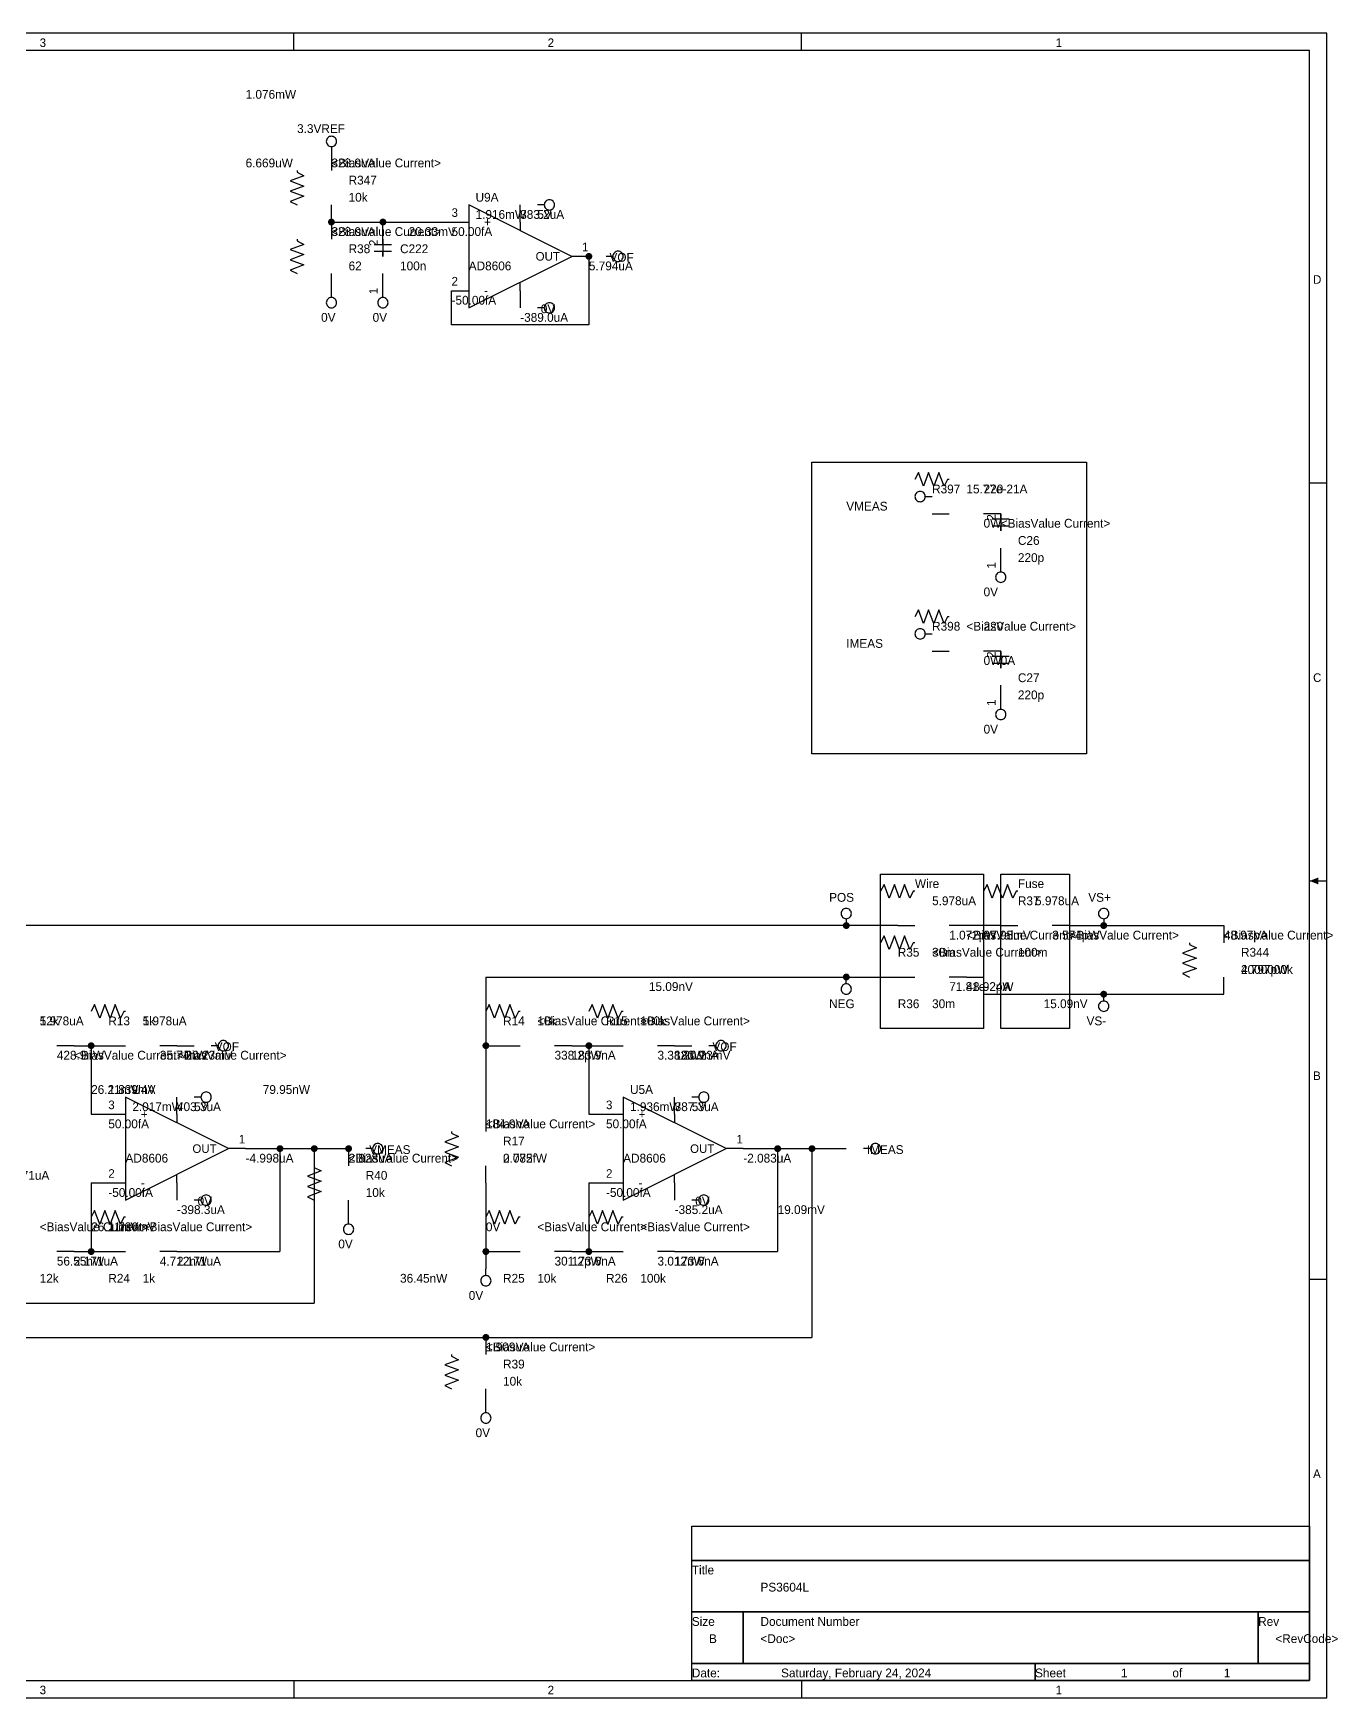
# Model space of a CAD drawing. Extents: x -0.1 to 15.2, y 0.1 to 9.8.
# Drawn here: x 7.56 to 15.16, y 0.1 to 9.8 of the extents above; entities that cross this region are included whole.
import ezdxf

# ---------------------------------------------------------------- set-up
doc = ezdxf.new("R2010")
doc.units = 0

msp = doc.modelspace()

# ---------------------------------------------------------------- linework, layer by layer
at = {"layer": 'COMMENTS'}
for points in [[(12.1, 7.3), (13.7, 7.3), (13.7, 5.6), (12.1, 5.6)], [(12.5, 4.9), (13.1, 4.9), (13.1, 4), (12.5, 4)], [(13.2, 4.9), (13.6, 4.9), (13.6, 4), (13.2, 4)]]:
    msp.add_lwpolyline(points, close=True, dxfattribs=at)
at = {"layer": 'PARTS'}
for p, q in [((9.3, 9.1), (9.3, 9)), ((9.3, 8.7), (9.3, 8.8)), ((9.3, 8.7), (9.3, 8.6)), ((10, 8.7), (10.1, 8.7)), ((9.6, 8.6), (9.6, 8.5)), ((10.8, 8.5), (10.7, 8.5)), ((9.3, 8.3), (9.3, 8.4)), ((9.6, 8.3), (9.6, 8.4)), ((10, 8.3), (10.1, 8.3)), ((12.8, 7), (12.9, 7)), ((13.2, 7), (13.1, 7)), ((13.2, 7), (13.2, 6.9)), ((13.2, 6.7), (13.2, 6.8)), ((12.8, 6.2), (12.9, 6.2)), ((13.2, 6.2), (13.1, 6.2)), ((13.2, 6.2), (13.2, 6.1)), ((13.2, 5.9), (13.2, 6)), ((12.6, 4.6), (12.7, 4.6)), ((13, 4.6), (12.9, 4.6)), ((13.2, 4.6), (13.3, 4.6)), ((13.6, 4.6), (13.5, 4.6)), ((14.5, 4.6), (14.5, 4.5)), ((12.6, 4.3), (12.7, 4.3)), ((13, 4.3), (12.9, 4.3)), ((14.5, 4.2), (14.5, 4.3)), ((7.8, 3.9), (7.7, 3.9)), ((8, 3.9), (8.1, 3.9)), ((8.4, 3.9), (8.3, 3.9)), ((10.3, 3.9), (10.4, 3.9)), ((10.7, 3.9), (10.6, 3.9)), ((10.9, 3.9), (11, 3.9)), ((11.3, 3.9), (11.2, 3.9)), ((8, 3.5), (8.1, 3.5)), ((10.2, 3.5), (10.2, 3.4)), ((10.9, 3.5), (11, 3.5)), ((8.8, 3.3), (8.7, 3.3)), ((9.4, 3.3), (9.4, 3.2)), ((11.7, 3.3), (11.6, 3.3)), ((10.2, 3.1), (10.2, 3.2)), ((8, 3.1), (8.1, 3.1)), ((10.9, 3.1), (11, 3.1)), ((9.4, 2.9), (9.4, 3)), ((7.8, 2.7), (7.7, 2.7)), ((8, 2.7), (8.1, 2.7)), ((8.4, 2.7), (8.3, 2.7)), ((10.3, 2.7), (10.4, 2.7)), ((10.7, 2.7), (10.6, 2.7)), ((10.9, 2.7), (11, 2.7)), ((11.3, 2.7), (11.2, 2.7)), ((10.2, 2.2), (10.2, 2.1)), ((10.2, 1.8), (10.2, 1.9))]:
    msp.add_line(p, q, dxfattribs=at)
for points in [[(9.33, 9.17, 0.0985), (9.3277, 9.1815, 0.0985), (9.3212, 9.1912, 0.0985), (9.3115, 9.1977, 0.0985), (9.3, 9.2, 0.0985), (9.2885, 9.1977, 0.0985), (9.2788, 9.1912, 0.0985), (9.2723, 9.1815, 0.0985), (9.27, 9.17, 0.0985), (9.2723, 9.1585, 0.0985), (9.2788, 9.1488, 0.0985), (9.2885, 9.1423, 0.0985), (9.3, 9.14, 0.0985), (9.3115, 9.1423, 0.0985), (9.3212, 9.1488, 0.0985), (9.3277, 9.1585, 0.0985)], [(10.6, 8.8, 0.0985), (10.5977, 8.8115, 0.0985), (10.5912, 8.8212, 0.0985), (10.5815, 8.8277, 0.0985), (10.57, 8.83, 0.0985), (10.5585, 8.8277, 0.0985), (10.5488, 8.8212, 0.0985), (10.5423, 8.8115, 0.0985), (10.54, 8.8, 0.0985), (10.5423, 8.7885, 0.0985), (10.5488, 8.7788, 0.0985), (10.5585, 8.7723, 0.0985), (10.57, 8.77, 0.0985), (10.5815, 8.7723, 0.0985), (10.5912, 8.7788, 0.0985), (10.5977, 8.7885, 0.0985)], [(11, 8.5, 0.0985), (10.9977, 8.5115, 0.0985), (10.9912, 8.5212, 0.0985), (10.9815, 8.5277, 0.0985), (10.97, 8.53, 0.0985), (10.9585, 8.5277, 0.0985), (10.9488, 8.5212, 0.0985), (10.9423, 8.5115, 0.0985), (10.94, 8.5, 0.0985), (10.9423, 8.4885, 0.0985), (10.9488, 8.4788, 0.0985), (10.9585, 8.4723, 0.0985), (10.97, 8.47, 0.0985), (10.9815, 8.4723, 0.0985), (10.9912, 8.4788, 0.0985), (10.9977, 8.4885, 0.0985)], [(9.33, 8.23, 0.0985), (9.3277, 8.2415, 0.0985), (9.3212, 8.2512, 0.0985), (9.3115, 8.2577, 0.0985), (9.3, 8.26, 0.0985), (9.2885, 8.2577, 0.0985), (9.2788, 8.2512, 0.0985), (9.2723, 8.2415, 0.0985), (9.27, 8.23, 0.0985), (9.2723, 8.2185, 0.0985), (9.2788, 8.2088, 0.0985), (9.2885, 8.2023, 0.0985), (9.3, 8.2, 0.0985), (9.3115, 8.2023, 0.0985), (9.3212, 8.2088, 0.0985), (9.3277, 8.2185, 0.0985)], [(9.63, 8.23, 0.0985), (9.6277, 8.2415, 0.0985), (9.6212, 8.2512, 0.0985), (9.6115, 8.2577, 0.0985), (9.6, 8.26, 0.0985), (9.5885, 8.2577, 0.0985), (9.5788, 8.2512, 0.0985), (9.5723, 8.2415, 0.0985), (9.57, 8.23, 0.0985), (9.5723, 8.2185, 0.0985), (9.5788, 8.2088, 0.0985), (9.5885, 8.2023, 0.0985), (9.6, 8.2, 0.0985), (9.6115, 8.2023, 0.0985), (9.6212, 8.2088, 0.0985), (9.6277, 8.2185, 0.0985)], [(10.6, 8.2, 0.0985), (10.5977, 8.2115, 0.0985), (10.5912, 8.2212, 0.0985), (10.5815, 8.2277, 0.0985), (10.57, 8.23, 0.0985), (10.5585, 8.2277, 0.0985), (10.5488, 8.2212, 0.0985), (10.5423, 8.2115, 0.0985), (10.54, 8.2, 0.0985), (10.5423, 8.1885, 0.0985), (10.5488, 8.1788, 0.0985), (10.5585, 8.1723, 0.0985), (10.57, 8.17, 0.0985), (10.5815, 8.1723, 0.0985), (10.5912, 8.1788, 0.0985), (10.5977, 8.1885, 0.0985)], [(12.76, 7.1, 0.0985), (12.7577, 7.1115, 0.0985), (12.7512, 7.1212, 0.0985), (12.7415, 7.1277, 0.0985), (12.73, 7.13, 0.0985), (12.7185, 7.1277, 0.0985), (12.7088, 7.1212, 0.0985), (12.7023, 7.1115, 0.0985), (12.7, 7.1, 0.0985), (12.7023, 7.0885, 0.0985), (12.7088, 7.0788, 0.0985), (12.7185, 7.0723, 0.0985), (12.73, 7.07, 0.0985), (12.7415, 7.0723, 0.0985), (12.7512, 7.0788, 0.0985), (12.7577, 7.0885, 0.0985)], [(13.23, 6.63, 0.0985), (13.2277, 6.6415, 0.0985), (13.2212, 6.6512, 0.0985), (13.2115, 6.6577, 0.0985), (13.2, 6.66, 0.0985), (13.1885, 6.6577, 0.0985), (13.1788, 6.6512, 0.0985), (13.1723, 6.6415, 0.0985), (13.17, 6.63, 0.0985), (13.1723, 6.6185, 0.0985), (13.1788, 6.6088, 0.0985), (13.1885, 6.6023, 0.0985), (13.2, 6.6, 0.0985), (13.2115, 6.6023, 0.0985), (13.2212, 6.6088, 0.0985), (13.2277, 6.6185, 0.0985)], [(12.76, 6.3, 0.0985), (12.7577, 6.3115, 0.0985), (12.7512, 6.3212, 0.0985), (12.7415, 6.3277, 0.0985), (12.73, 6.33, 0.0985), (12.7185, 6.3277, 0.0985), (12.7088, 6.3212, 0.0985), (12.7023, 6.3115, 0.0985), (12.7, 6.3, 0.0985), (12.7023, 6.2885, 0.0985), (12.7088, 6.2788, 0.0985), (12.7185, 6.2723, 0.0985), (12.73, 6.27, 0.0985), (12.7415, 6.2723, 0.0985), (12.7512, 6.2788, 0.0985), (12.7577, 6.2885, 0.0985)], [(13.23, 5.83, 0.0985), (13.2277, 5.8415, 0.0985), (13.2212, 5.8512, 0.0985), (13.2115, 5.8577, 0.0985), (13.2, 5.86, 0.0985), (13.1885, 5.8577, 0.0985), (13.1788, 5.8512, 0.0985), (13.1723, 5.8415, 0.0985), (13.17, 5.83, 0.0985), (13.1723, 5.8185, 0.0985), (13.1788, 5.8088, 0.0985), (13.1885, 5.8023, 0.0985), (13.2, 5.8, 0.0985), (13.2115, 5.8023, 0.0985), (13.2212, 5.8088, 0.0985), (13.2277, 5.8185, 0.0985)], [(12.33, 4.67, 0.0985), (12.3277, 4.6815, 0.0985), (12.3212, 4.6912, 0.0985), (12.3115, 4.6977, 0.0985), (12.3, 4.7, 0.0985), (12.2885, 4.6977, 0.0985), (12.2788, 4.6912, 0.0985), (12.2723, 4.6815, 0.0985), (12.27, 4.67, 0.0985), (12.2723, 4.6585, 0.0985), (12.2788, 4.6488, 0.0985), (12.2885, 4.6423, 0.0985), (12.3, 4.64, 0.0985), (12.3115, 4.6423, 0.0985), (12.3212, 4.6488, 0.0985), (12.3277, 4.6585, 0.0985)], [(13.83, 4.67, 0.0985), (13.8277, 4.6815, 0.0985), (13.8212, 4.6912, 0.0985), (13.8115, 4.6977, 0.0985), (13.8, 4.7, 0.0985), (13.7885, 4.6977, 0.0985), (13.7788, 4.6912, 0.0985), (13.7723, 4.6815, 0.0985), (13.77, 4.67, 0.0985), (13.7723, 4.6585, 0.0985), (13.7788, 4.6488, 0.0985), (13.7885, 4.6423, 0.0985), (13.8, 4.64, 0.0985), (13.8115, 4.6423, 0.0985), (13.8212, 4.6488, 0.0985), (13.8277, 4.6585, 0.0985)], [(12.33, 4.23, 0.0985), (12.3277, 4.2415, 0.0985), (12.3212, 4.2512, 0.0985), (12.3115, 4.2577, 0.0985), (12.3, 4.26, 0.0985), (12.2885, 4.2577, 0.0985), (12.2788, 4.2512, 0.0985), (12.2723, 4.2415, 0.0985), (12.27, 4.23, 0.0985), (12.2723, 4.2185, 0.0985), (12.2788, 4.2088, 0.0985), (12.2885, 4.2023, 0.0985), (12.3, 4.2, 0.0985), (12.3115, 4.2023, 0.0985), (12.3212, 4.2088, 0.0985), (12.3277, 4.2185, 0.0985)], [(13.83, 4.13, 0.0985), (13.8277, 4.1415, 0.0985), (13.8212, 4.1512, 0.0985), (13.8115, 4.1577, 0.0985), (13.8, 4.16, 0.0985), (13.7885, 4.1577, 0.0985), (13.7788, 4.1512, 0.0985), (13.7723, 4.1415, 0.0985), (13.77, 4.13, 0.0985), (13.7723, 4.1185, 0.0985), (13.7788, 4.1088, 0.0985), (13.7885, 4.1023, 0.0985), (13.8, 4.1, 0.0985), (13.8115, 4.1023, 0.0985), (13.8212, 4.1088, 0.0985), (13.8277, 4.1185, 0.0985)], [(8.7, 3.9, 0.0985), (8.6977, 3.9115, 0.0985), (8.6912, 3.9212, 0.0985), (8.6815, 3.9277, 0.0985), (8.67, 3.93, 0.0985), (8.6585, 3.9277, 0.0985), (8.6488, 3.9212, 0.0985), (8.6423, 3.9115, 0.0985), (8.64, 3.9, 0.0985), (8.6423, 3.8885, 0.0985), (8.6488, 3.8788, 0.0985), (8.6585, 3.8723, 0.0985), (8.67, 3.87, 0.0985), (8.6815, 3.8723, 0.0985), (8.6912, 3.8788, 0.0985), (8.6977, 3.8885, 0.0985)], [(11.6, 3.9, 0.0985), (11.5977, 3.9115, 0.0985), (11.5912, 3.9212, 0.0985), (11.5815, 3.9277, 0.0985), (11.57, 3.93, 0.0985), (11.5585, 3.9277, 0.0985), (11.5488, 3.9212, 0.0985), (11.5423, 3.9115, 0.0985), (11.54, 3.9, 0.0985), (11.5423, 3.8885, 0.0985), (11.5488, 3.8788, 0.0985), (11.5585, 3.8723, 0.0985), (11.57, 3.87, 0.0985), (11.5815, 3.8723, 0.0985), (11.5912, 3.8788, 0.0985), (11.5977, 3.8885, 0.0985)], [(8.6, 3.6, 0.0985), (8.5977, 3.6115, 0.0985), (8.5912, 3.6212, 0.0985), (8.5815, 3.6277, 0.0985), (8.57, 3.63, 0.0985), (8.5585, 3.6277, 0.0985), (8.5488, 3.6212, 0.0985), (8.5423, 3.6115, 0.0985), (8.54, 3.6, 0.0985), (8.5423, 3.5885, 0.0985), (8.5488, 3.5788, 0.0985), (8.5585, 3.5723, 0.0985), (8.57, 3.57, 0.0985), (8.5815, 3.5723, 0.0985), (8.5912, 3.5788, 0.0985), (8.5977, 3.5885, 0.0985)], [(11.5, 3.6, 0.0985), (11.4977, 3.6115, 0.0985), (11.4912, 3.6212, 0.0985), (11.4815, 3.6277, 0.0985), (11.47, 3.63, 0.0985), (11.4585, 3.6277, 0.0985), (11.4488, 3.6212, 0.0985), (11.4423, 3.6115, 0.0985), (11.44, 3.6, 0.0985), (11.4423, 3.5885, 0.0985), (11.4488, 3.5788, 0.0985), (11.4585, 3.5723, 0.0985), (11.47, 3.57, 0.0985), (11.4815, 3.5723, 0.0985), (11.4912, 3.5788, 0.0985), (11.4977, 3.5885, 0.0985)], [(9.6, 3.3, 0.0985), (9.5977, 3.3115, 0.0985), (9.5912, 3.3212, 0.0985), (9.5815, 3.3277, 0.0985), (9.57, 3.33, 0.0985), (9.5585, 3.3277, 0.0985), (9.5488, 3.3212, 0.0985), (9.5423, 3.3115, 0.0985), (9.54, 3.3, 0.0985), (9.5423, 3.2885, 0.0985), (9.5488, 3.2788, 0.0985), (9.5585, 3.2723, 0.0985), (9.57, 3.27, 0.0985), (9.5815, 3.2723, 0.0985), (9.5912, 3.2788, 0.0985), (9.5977, 3.2885, 0.0985)], [(12.5, 3.3, 0.0985), (12.4977, 3.3115, 0.0985), (12.4912, 3.3212, 0.0985), (12.4815, 3.3277, 0.0985), (12.47, 3.33, 0.0985), (12.4585, 3.3277, 0.0985), (12.4488, 3.3212, 0.0985), (12.4423, 3.3115, 0.0985), (12.44, 3.3, 0.0985), (12.4423, 3.2885, 0.0985), (12.4488, 3.2788, 0.0985), (12.4585, 3.2723, 0.0985), (12.47, 3.27, 0.0985), (12.4815, 3.2723, 0.0985), (12.4912, 3.2788, 0.0985), (12.4977, 3.2885, 0.0985)], [(8.6, 3, 0.0985), (8.5977, 3.0115, 0.0985), (8.5912, 3.0212, 0.0985), (8.5815, 3.0277, 0.0985), (8.57, 3.03, 0.0985), (8.5585, 3.0277, 0.0985), (8.5488, 3.0212, 0.0985), (8.5423, 3.0115, 0.0985), (8.54, 3, 0.0985), (8.5423, 2.9885, 0.0985), (8.5488, 2.9788, 0.0985), (8.5585, 2.9723, 0.0985), (8.57, 2.97, 0.0985), (8.5815, 2.9723, 0.0985), (8.5912, 2.9788, 0.0985), (8.5977, 2.9885, 0.0985)], [(11.5, 3, 0.0985), (11.4977, 3.0115, 0.0985), (11.4912, 3.0212, 0.0985), (11.4815, 3.0277, 0.0985), (11.47, 3.03, 0.0985), (11.4585, 3.0277, 0.0985), (11.4488, 3.0212, 0.0985), (11.4423, 3.0115, 0.0985), (11.44, 3, 0.0985), (11.4423, 2.9885, 0.0985), (11.4488, 2.9788, 0.0985), (11.4585, 2.9723, 0.0985), (11.47, 2.97, 0.0985), (11.4815, 2.9723, 0.0985), (11.4912, 2.9788, 0.0985), (11.4977, 2.9885, 0.0985)], [(9.43, 2.83, 0.0985), (9.4277, 2.8415, 0.0985), (9.4212, 2.8512, 0.0985), (9.4115, 2.8577, 0.0985), (9.4, 2.86, 0.0985), (9.3885, 2.8577, 0.0985), (9.3788, 2.8512, 0.0985), (9.3723, 2.8415, 0.0985), (9.37, 2.83, 0.0985), (9.3723, 2.8185, 0.0985), (9.3788, 2.8088, 0.0985), (9.3885, 2.8023, 0.0985), (9.4, 2.8, 0.0985), (9.4115, 2.8023, 0.0985), (9.4212, 2.8088, 0.0985), (9.4277, 2.8185, 0.0985)], [(10.23, 2.53, 0.0985), (10.2277, 2.5415, 0.0985), (10.2212, 2.5512, 0.0985), (10.2115, 2.5577, 0.0985), (10.2, 2.56, 0.0985), (10.1885, 2.5577, 0.0985), (10.1788, 2.5512, 0.0985), (10.1723, 2.5415, 0.0985), (10.17, 2.53, 0.0985), (10.1723, 2.5185, 0.0985), (10.1788, 2.5088, 0.0985), (10.1885, 2.5023, 0.0985), (10.2, 2.5, 0.0985), (10.2115, 2.5023, 0.0985), (10.2212, 2.5088, 0.0985), (10.2277, 2.5185, 0.0985)], [(10.23, 1.73, 0.0985), (10.2277, 1.7415, 0.0985), (10.2212, 1.7512, 0.0985), (10.2115, 1.7577, 0.0985), (10.2, 1.76, 0.0985), (10.1885, 1.7577, 0.0985), (10.1788, 1.7512, 0.0985), (10.1723, 1.7415, 0.0985), (10.17, 1.73, 0.0985), (10.1723, 1.7185, 0.0985), (10.1788, 1.7088, 0.0985), (10.1885, 1.7023, 0.0985), (10.2, 1.7, 0.0985), (10.2115, 1.7023, 0.0985), (10.2212, 1.7088, 0.0985), (10.2277, 1.7185, 0.0985)]]:
    msp.add_lwpolyline(points, format="xyb", close=True, dxfattribs=at)
for points in [[(9.3, 9.14), (9.3, 9.1)], [(9.14, 8.97), (9.06, 8.94)], [(9.06, 8.94), (9.14, 8.91)], [(9.1, 9), (9.1, 8.99)], [(9.1, 8.99), (9.14, 8.97)], [(9.14, 8.91), (9.06, 8.88)], [(9.06, 8.88), (9.14, 8.85)], [(9.14, 8.85), (9.06, 8.82)], [(9.06, 8.82), (9.1, 8.8)], [(10.7, 8.5), (10.1, 8.8)], [(10.1, 8.8), (10.1, 8.2)], [(10.4, 8.7), (10.4, 8.8)], [(10.54, 8.8), (10.5, 8.8)], [(10.4, 8.7), (10.4, 8.65)], [(9.14, 8.57), (9.06, 8.54)], [(9.06, 8.54), (9.14, 8.51)], [(9.1, 8.6), (9.1, 8.59)], [(9.1, 8.59), (9.14, 8.57)], [(9.55, 8.57), (9.65, 8.57)], [(9.6, 8.57), (9.6, 8.6)], [(9.14, 8.51), (9.06, 8.48)], [(9.06, 8.48), (9.14, 8.45)], [(9.14, 8.45), (9.06, 8.42)], [(9.55, 8.53), (9.65, 8.53)], [(9.6, 8.5), (9.6, 8.53)], [(10.1, 8.2), (10.7, 8.5)], [(10.94, 8.5), (10.9, 8.5)], [(9.06, 8.42), (9.1, 8.4)], [(10.4, 8.3), (10.4, 8.35)], [(9.3, 8.26), (9.3, 8.3)], [(9.6, 8.26), (9.6, 8.3)], [(10.4, 8.3), (10.4, 8.2)], [(10.54, 8.2), (10.5, 8.2)], [(12.72, 7.24), (12.7, 7.2)], [(12.75, 7.16), (12.72, 7.24)], [(12.78, 7.24), (12.75, 7.16)], [(12.81, 7.16), (12.78, 7.24)], [(12.84, 7.24), (12.81, 7.16)], [(12.87, 7.16), (12.84, 7.24)], [(12.89, 7.2), (12.87, 7.16)], [(12.9, 7.2), (12.89, 7.2)], [(12.76, 7.1), (12.8, 7.1)], [(13.2, 6.97), (13.2, 7)], [(13.15, 6.97), (13.25, 6.97)], [(13.15, 6.93), (13.25, 6.93)], [(13.2, 6.9), (13.2, 6.93)], [(13.2, 6.66), (13.2, 6.7)], [(12.72, 6.44), (12.7, 6.4)], [(12.75, 6.36), (12.72, 6.44)], [(12.78, 6.44), (12.75, 6.36)], [(12.81, 6.36), (12.78, 6.44)], [(12.84, 6.44), (12.81, 6.36)], [(12.87, 6.36), (12.84, 6.44)], [(12.89, 6.4), (12.87, 6.36)], [(12.9, 6.4), (12.89, 6.4)], [(12.76, 6.3), (12.8, 6.3)], [(13.15, 6.17), (13.25, 6.17)], [(13.15, 6.13), (13.25, 6.13)], [(13.2, 6.17), (13.2, 6.2)], [(13.2, 6.1), (13.2, 6.13)], [(13.2, 5.86), (13.2, 5.9)], [(12.52, 4.84), (12.5, 4.8)], [(12.55, 4.76), (12.52, 4.84)], [(12.58, 4.84), (12.55, 4.76)], [(12.61, 4.76), (12.58, 4.84)], [(12.64, 4.84), (12.61, 4.76)], [(12.67, 4.76), (12.64, 4.84)], [(12.69, 4.8), (12.67, 4.76)], [(12.7, 4.8), (12.69, 4.8)], [(13.12, 4.84), (13.1, 4.8)], [(13.15, 4.76), (13.12, 4.84)], [(13.18, 4.84), (13.15, 4.76)], [(13.21, 4.76), (13.18, 4.84)], [(13.24, 4.84), (13.21, 4.76)], [(13.27, 4.76), (13.24, 4.84)], [(13.29, 4.8), (13.27, 4.76)], [(13.3, 4.8), (13.29, 4.8)], [(12.3, 4.64), (12.3, 4.6)], [(13.8, 4.64), (13.8, 4.6)], [(12.52, 4.54), (12.5, 4.5)], [(12.55, 4.46), (12.52, 4.54)], [(12.58, 4.54), (12.55, 4.46)], [(12.61, 4.46), (12.58, 4.54)], [(12.64, 4.54), (12.61, 4.46)], [(12.67, 4.46), (12.64, 4.54)], [(12.69, 4.5), (12.67, 4.46)], [(12.7, 4.5), (12.69, 4.5)], [(14.34, 4.47), (14.26, 4.44)], [(14.3, 4.5), (14.3, 4.49)], [(14.3, 4.49), (14.34, 4.47)], [(14.26, 4.44), (14.34, 4.41)], [(14.34, 4.41), (14.26, 4.38)], [(14.26, 4.38), (14.34, 4.35)], [(12.3, 4.26), (12.3, 4.3)], [(14.34, 4.35), (14.26, 4.32)], [(14.26, 4.32), (14.3, 4.3)], [(13.8, 4.16), (13.8, 4.2)], [(7.92, 4.14), (7.9, 4.1)], [(7.95, 4.06), (7.92, 4.14)], [(7.98, 4.14), (7.95, 4.06)], [(8.01, 4.06), (7.98, 4.14)], [(8.04, 4.14), (8.01, 4.06)], [(8.07, 4.06), (8.04, 4.14)], [(8.09, 4.1), (8.07, 4.06)], [(8.1, 4.1), (8.09, 4.1)], [(10.22, 4.14), (10.2, 4.1)], [(10.25, 4.06), (10.22, 4.14)], [(10.28, 4.14), (10.25, 4.06)], [(10.31, 4.06), (10.28, 4.14)], [(10.34, 4.14), (10.31, 4.06)], [(10.37, 4.06), (10.34, 4.14)], [(10.39, 4.1), (10.37, 4.06)], [(10.4, 4.1), (10.39, 4.1)], [(10.82, 4.14), (10.8, 4.1)], [(10.85, 4.06), (10.82, 4.14)], [(10.88, 4.14), (10.85, 4.06)], [(10.91, 4.06), (10.88, 4.14)], [(10.94, 4.14), (10.91, 4.06)], [(10.97, 4.06), (10.94, 4.14)], [(10.99, 4.1), (10.97, 4.06)], [(11, 4.1), (10.99, 4.1)], [(8.64, 3.9), (8.6, 3.9)], [(11.54, 3.9), (11.5, 3.9)], [(8.7, 3.3), (8.1, 3.6)], [(8.1, 3.6), (8.1, 3)], [(8.4, 3.5), (8.4, 3.6)], [(8.54, 3.6), (8.5, 3.6)], [(11.6, 3.3), (11, 3.6)], [(11, 3.6), (11, 3)], [(11.3, 3.5), (11.3, 3.6)], [(11.44, 3.6), (11.4, 3.6)], [(8.4, 3.5), (8.4, 3.45)], [(11.3, 3.5), (11.3, 3.45)], [(10, 3.4), (10, 3.39)], [(8.1, 3), (8.7, 3.3)], [(9.54, 3.3), (9.5, 3.3)], [(10.04, 3.37), (9.96, 3.34)], [(9.96, 3.34), (10.04, 3.31)], [(10.04, 3.31), (9.96, 3.28)], [(10, 3.39), (10.04, 3.37)], [(11, 3), (11.6, 3.3)], [(12.44, 3.3), (12.4, 3.3)], [(9.96, 3.28), (10.04, 3.25)], [(10.04, 3.25), (9.96, 3.22)], [(9.96, 3.22), (10, 3.2)], [(8.4, 3.1), (8.4, 3.15)], [(9.24, 3.17), (9.16, 3.14)], [(9.16, 3.14), (9.24, 3.11)], [(9.24, 3.11), (9.16, 3.08)], [(9.2, 3.2), (9.2, 3.19)], [(9.2, 3.19), (9.24, 3.17)], [(11.3, 3.1), (11.3, 3.15)], [(8.4, 3.1), (8.4, 3)], [(9.16, 3.08), (9.24, 3.05)], [(9.24, 3.05), (9.16, 3.02)], [(9.16, 3.02), (9.2, 3)], [(11.3, 3.1), (11.3, 3)], [(7.92, 2.94), (7.9, 2.9)], [(7.95, 2.86), (7.92, 2.94)], [(7.98, 2.94), (7.95, 2.86)], [(8.01, 2.86), (7.98, 2.94)], [(8.04, 2.94), (8.01, 2.86)], [(8.07, 2.86), (8.04, 2.94)], [(8.54, 3), (8.5, 3)], [(10.22, 2.94), (10.2, 2.9)], [(10.25, 2.86), (10.22, 2.94)], [(10.28, 2.94), (10.25, 2.86)], [(10.31, 2.86), (10.28, 2.94)], [(10.34, 2.94), (10.31, 2.86)], [(10.37, 2.86), (10.34, 2.94)], [(10.82, 2.94), (10.8, 2.9)], [(10.85, 2.86), (10.82, 2.94)], [(10.88, 2.94), (10.85, 2.86)], [(10.91, 2.86), (10.88, 2.94)], [(10.94, 2.94), (10.91, 2.86)], [(10.97, 2.86), (10.94, 2.94)], [(11.44, 3), (11.4, 3)], [(8.09, 2.9), (8.07, 2.86)], [(8.1, 2.9), (8.09, 2.9)], [(9.4, 2.86), (9.4, 2.9)], [(10.39, 2.9), (10.37, 2.86)], [(10.4, 2.9), (10.39, 2.9)], [(10.99, 2.9), (10.97, 2.86)], [(11, 2.9), (10.99, 2.9)], [(10.2, 2.56), (10.2, 2.6)], [(10.04, 2.07), (9.96, 2.04)], [(9.96, 2.04), (10.04, 2.01)], [(10, 2.1), (10, 2.09)], [(10, 2.09), (10.04, 2.07)], [(10.04, 2.01), (9.96, 1.98)], [(9.96, 1.98), (10.04, 1.95)], [(10.04, 1.95), (9.96, 1.92)], [(9.96, 1.92), (10, 1.9)], [(10.2, 1.76), (10.2, 1.8)]]:
    msp.add_lwpolyline(points, dxfattribs=at)
at = {"layer": 'TITLE'}
for points in [[(-0.1, 0.1), (15.1, 0.1), (15.1, 9.8), (-0.1, 9.8)], [(0, 0.2), (15, 0.2), (15, 9.7), (0, 9.7)], [(11.4, 1.1), (15, 1.1), (15, 0.9), (11.4, 0.9)], [(11.4, 0.9), (15, 0.9), (15, 0.6), (11.4, 0.6)], [(11.4, 0.6), (11.7, 0.6), (11.7, 0.3), (11.4, 0.3)], [(11.7, 0.6), (14.7, 0.6), (14.7, 0.3), (11.7, 0.3)], [(14.7, 0.6), (15, 0.6), (15, 0.3), (14.7, 0.3)], [(11.4, 0.3), (13.4, 0.3), (13.4, 0.2), (11.4, 0.2)], [(13.4, 0.3), (15, 0.3), (15, 0.2), (13.4, 0.2)]]:
    msp.add_lwpolyline(points, close=True, dxfattribs=at)
for points in [[(9.08, 9.7), (9.08, 9.8)], [(12.04, 9.7), (12.04, 9.8)], [(15, 7.18), (15.1, 7.18)], [(15, 4.86), (15.1, 4.86)], [(15, 2.54), (15.1, 2.54)], [(9.08, 0.2), (9.08, 0.1)], [(12.04, 0.2), (12.04, 0.1)]]:
    msp.add_lwpolyline(points, dxfattribs=at)
msp.add_solid([(15, 4.86), (15.05, 4.88), (15.05, 4.84), (15.05, 4.86)], dxfattribs=at)
msp.add_solid([(15, 4.86), (15.05, 4.88), (15.05, 4.84), (15.05, 4.86)], dxfattribs=at)
msp.add_solid([(15, 4.86), (15.05, 4.88), (15.05, 4.84), (15.05, 4.86)], dxfattribs=at)
at = {"layer": 'WIRE', "const_width": 0.02}
for points in [[(9.29, 8.7, 1), (9.31, 8.7, 1)], [(9.59, 8.7, 1), (9.61, 8.7, 1)], [(10.79, 8.5, 1), (10.81, 8.5, 1)], [(12.29, 4.6, 1), (12.31, 4.6, 1)], [(13.79, 4.6, 1), (13.81, 4.6, 1)], [(12.29, 4.3, 1), (12.31, 4.3, 1)], [(13.79, 4.2, 1), (13.81, 4.2, 1)], [(7.89, 3.9, 1), (7.91, 3.9, 1)], [(10.19, 3.9, 1), (10.21, 3.9, 1)], [(10.79, 3.9, 1), (10.81, 3.9, 1)], [(8.99, 3.3, 1), (9.01, 3.3, 1)], [(9.19, 3.3, 1), (9.21, 3.3, 1)], [(9.39, 3.3, 1), (9.41, 3.3, 1)], [(11.89, 3.3, 1), (11.91, 3.3, 1)], [(12.09, 3.3, 1), (12.11, 3.3, 1)], [(7.89, 2.7, 1), (7.91, 2.7, 1)], [(10.19, 2.7, 1), (10.21, 2.7, 1)], [(10.79, 2.7, 1), (10.81, 2.7, 1)], [(10.19, 2.2, 1), (10.21, 2.2, 1)]]:
    msp.add_lwpolyline(points, format="xyb", close=True, dxfattribs=at)
at = {"layer": 'WIRE'}
for points in [[(9.3, 8.7), (9.6, 8.7)], [(9.6, 8.6), (9.6, 8.7)], [(9.6, 8.7), (10, 8.7)], [(10.8, 8.5), (10.8, 8.1)], [(10, 8.1), (10, 8.3)], [(10.8, 8.1), (10, 8.1)], [(12.3, 4.6), (6.4, 4.6)], [(12.6, 4.6), (12.3, 4.6)], [(13.2, 4.6), (13, 4.6)], [(13.6, 4.6), (13.8, 4.6)], [(13.8, 4.6), (14.5, 4.6)], [(10.2, 4.3), (12.3, 4.3)], [(10.2, 4.3), (10.2, 3.9)], [(12.3, 4.3), (12.6, 4.3)], [(13, 4.3), (13.1, 4.3)], [(13.1, 4.3), (13.1, 4.2)], [(13.1, 4.2), (13.8, 4.2)], [(13.8, 4.2), (14.5, 4.2)], [(7.8, 3.9), (7.9, 3.9)], [(7.9, 3.9), (8, 3.9)], [(7.9, 3.9), (7.9, 3.5)], [(8.4, 3.9), (8.5, 3.9)], [(10.2, 3.9), (10.2, 3.5)], [(10.2, 3.9), (10.3, 3.9)], [(10.7, 3.9), (10.8, 3.9)], [(10.8, 3.9), (10.9, 3.9)], [(10.8, 3.9), (10.8, 3.5)], [(11.3, 3.9), (11.4, 3.9)], [(7.9, 3.5), (8, 3.5)], [(10.8, 3.5), (10.9, 3.5)], [(8.8, 3.3), (9, 3.3)], [(9, 3.3), (9.2, 3.3)], [(9, 3.3), (9, 2.7)], [(9.2, 3.3), (9.2, 2.4)], [(9.2, 3.3), (9.4, 3.3)], [(11.7, 3.3), (11.9, 3.3)], [(11.9, 3.3), (11.9, 2.7)], [(11.9, 3.3), (12.1, 3.3)], [(12.1, 3.3), (12.1, 2.2)], [(12.1, 3.3), (12.3, 3.3)], [(7.9, 3.1), (8, 3.1)], [(7.9, 3.1), (7.9, 2.7)], [(10.2, 3.1), (10.2, 2.7)], [(10.8, 3.1), (10.9, 3.1)], [(10.8, 3.1), (10.8, 2.7)], [(7.8, 2.7), (7.9, 2.7)], [(7.9, 2.7), (8, 2.7)], [(8.4, 2.7), (9, 2.7)], [(10.2, 2.7), (10.3, 2.7)], [(10.2, 2.7), (10.2, 2.6)], [(10.7, 2.7), (10.8, 2.7)], [(10.8, 2.7), (10.9, 2.7)], [(11.3, 2.7), (11.9, 2.7)], [(0.8, 2.4), (9.2, 2.4)], [(0.4, 2.2), (10.2, 2.2)], [(10.2, 2.2), (12.1, 2.2)]]:
    msp.add_lwpolyline(points, dxfattribs=at)

# ---------------------------------------------------------------- texts
at = {"layer": 'COMMENTS'}
for s, p in [('Wire', (12.7, 4.8186)), ('Fuse', (13.3, 4.8186))]:
    msp.add_text(s, height=0.0514, dxfattribs=at).set_placement(p)
at = {"layer": 'PARTS'}
for s, height, p in [('328.0uA', 0.0514, (9.3, 9.0186)), ('<BiasValue Current>', 0.0514, (9.3, 9.0186)), ('3', 0.05, (10, 8.73)), ('383.2uA', 0.0514, (10.4, 8.7186)), ('328.0uA', 0.0514, (9.3, 8.6186)), ('<BiasValue Current>', 0.0514, (9.3, 8.6186)), ('50.00fA', 0.0514, (10, 8.6186)), ('+', 0.05, (10.19, 8.675)), ('1', 0.05, (10.76, 8.53)), ('OUT', 0.05, (10.49, 8.475)), ('5.794uA', 0.0514, (10.8, 8.4186)), ('2', 0.05, (10, 8.33)), ('-50.00fA', 0.0514, (10, 8.2186)), ('-', 0.05, (10.19, 8.275)), ('-389.0uA', 0.0514, (10.4, 8.1186)), ('15.77e-21A', 0.0514, (13, 7.1186)), ('<BiasValue Current>', 0.0514, (13.2, 6.9186)), ('<BiasValue Current>', 0.0514, (13, 6.3186)), ('0A', 0.0514, (13.2, 6.1186)), ('5.978uA', 0.0514, (12.8, 4.7186)), ('5.978uA', 0.0514, (13.4, 4.7186)), ('<BiasValue Current>', 0.0514, (13, 4.5186)), ('<BiasValue Current>', 0.0514, (13.6, 4.5186)), ('48.97pA', 0.0514, (14.5, 4.5186)), ('<BiasValue Current>', 0.0514, (14.5, 4.5186)), ('<BiasValue Current>', 0.0514, (12.8, 4.4186)), ('48.92pA', 0.0514, (13, 4.2186)), ('5.978uA', 0.0514, (7.6, 4.0186)), ('5.978uA', 0.0514, (8.2, 4.0186)), ('<BiasValue Current>', 0.0514, (10.5, 4.0186)), ('<BiasValue Current>', 0.0514, (11.1, 4.0186)), ('<BiasValue Current>', 0.0514, (7.8, 3.8186)), ('<BiasValue Current>', 0.0514, (8.4, 3.8186)), ('183.9nA', 0.0514, (10.7, 3.8186)), ('183.9nA', 0.0514, (11.3, 3.8186)), ('3', 0.05, (8, 3.53)), ('+', 0.05, (8.19, 3.475)), ('403.3uA', 0.0514, (8.4, 3.5186)), ('3', 0.05, (10.9, 3.53)), ('+', 0.05, (11.09, 3.475)), ('387.3uA', 0.0514, (11.3, 3.5186)), ('50.00fA', 0.0514, (8, 3.4186)), ('<BiasValue Current>', 0.0514, (10.2, 3.4186)), ('184.0nA', 0.0514, (10.2, 3.4186)), ('50.00fA', 0.0514, (10.9, 3.4186)), ('OUT', 0.05, (8.49, 3.275)), ('1', 0.05, (8.76, 3.33)), ('OUT', 0.05, (11.39, 3.275)), ('1', 0.05, (11.66, 3.33)), ('-4.998uA', 0.0514, (8.8, 3.2186)), ('<BiasValue Current>', 0.0514, (9.4, 3.2186)), ('2.828uA', 0.0514, (9.4, 3.2186)), ('-2.083uA', 0.0514, (11.7, 3.2186)), ('2.171uA', 0.0514, (7.4, 3.1186)), ('2', 0.05, (8, 3.13)), ('2', 0.05, (10.9, 3.13)), ('-50.00fA', 0.0514, (8, 3.0186)), ('-', 0.05, (8.19, 3.075)), ('-50.00fA', 0.0514, (10.9, 3.0186)), ('-', 0.05, (11.09, 3.075)), ('-398.3uA', 0.0514, (8.4, 2.9186)), ('-385.2uA', 0.0514, (11.3, 2.9186)), ('<BiasValue Current>', 0.0514, (7.6, 2.8186)), ('<BiasValue Current>', 0.0514, (8.2, 2.8186)), ('<BiasValue Current>', 0.0514, (10.5, 2.8186)), ('<BiasValue Current>', 0.0514, (11.1, 2.8186)), ('2.171uA', 0.0514, (7.8, 2.6186)), ('2.171uA', 0.0514, (8.4, 2.6186)), ('173.6nA', 0.0514, (10.7, 2.6186)), ('173.6nA', 0.0514, (11.3, 2.6186)), ('<BiasValue Current>', 0.0514, (10.2, 2.1186)), ('1.909uA', 0.0514, (10.2, 2.1186))]:
    msp.add_text(s, height=height, dxfattribs=at).set_placement(p)
for s, p in [('2', (9.57, 8.56)), ('1', (9.57, 8.28)), ('2', (13.17, 6.96)), ('1', (13.17, 6.68)), ('2', (13.17, 6.16)), ('1', (13.17, 5.88))]:
    msp.add_text(s, height=0.05, rotation=90, dxfattribs=at).set_placement(p)
at = {"layer": 'PARTTEXT'}
for s, p in [('1.076mW', (8.8, 9.4186)), ('3.3VREF', (9.1, 9.2186)), ('6.669uW', (8.8, 9.0186)), ('R347', (9.4, 8.9186)), ('10k', (9.4, 8.8186)), ('U9A', (10.14, 8.8186)), ('1.916mW', (10.14, 8.7186)), ('5V', (10.5, 8.7186)), ('R38', (9.4, 8.5186)), ('C222', (9.7, 8.5186)), ('62', (9.4, 8.4186)), ('100n', (9.7, 8.4186)), ('AD8606', (10.1, 8.4186)), ('VOF', (10.92, 8.4686)), ('0V', (9.24, 8.1186)), ('0V', (9.54, 8.1186)), ('0V', (10.52, 8.1686)), ('R397', (12.8, 7.1186)), ('220', (13.1, 7.1186)), ('VMEAS', (12.3, 7.0186)), ('0W', (13.1, 6.9186)), ('C26', (13.3, 6.8186)), ('220p', (13.3, 6.7186)), ('0V', (13.1, 6.5186)), ('R398', (12.8, 6.3186)), ('220', (13.1, 6.3186)), ('IMEAS', (12.3, 6.2186)), ('0W', (13.1, 6.1186)), ('C27', (13.3, 6.0186)), ('220p', (13.3, 5.9186)), ('0V', (13.1, 5.7186)), ('POS', (12.2, 4.7386)), ('R37', (13.3, 4.7186)), ('VS+', (13.71, 4.7386)), ('1.072pW', (12.9, 4.5186)), ('3.574pW', (13.5, 4.5186)), ('R35', (12.6, 4.4186)), ('30m', (12.8, 4.4186)), ('100m', (13.3, 4.4186)), ('R344', (14.6, 4.4186)), ('4.797pW', (14.6, 4.3186)), ('2000000k', (14.6, 4.3186)), ('71.81e-24W', (12.9, 4.2186)), ('NEG', (12.2, 4.1186)), ('R36', (12.6, 4.1186)), ('30m', (12.8, 4.1186)), ('12k', (7.6, 4.0186)), ('R13', (8, 4.0186)), ('1k', (8.2, 4.0186)), ('R14', (10.3, 4.0186)), ('10k', (10.5, 4.0186)), ('R15', (10.9, 4.0186)), ('100k', (11.1, 4.0186)), ('VS-', (13.7, 4.0186)), ('VOF', (8.62, 3.8686)), ('VOF', (11.52, 3.8686)), ('428.9nW', (7.7, 3.8186)), ('35.74nW', (8.3, 3.8186)), ('338.2pW', (10.6, 3.8186)), ('3.382nW', (11.2, 3.8186)), ('U4A', (8.14, 3.6186)), ('79.95nW', (8.9, 3.6186)), ('U5A', (11.04, 3.6186)), ('2.017mW', (8.14, 3.5186)), ('5V', (8.5, 3.5186)), ('1.936mW', (11.04, 3.5186)), ('5V', (11.4, 3.5186)), ('VMEAS', (9.52, 3.2686)), ('R17', (10.3, 3.3186)), ('IMEAS', (12.42, 3.2686)), ('AD8606', (8.1, 3.2186)), ('0.082', (10.3, 3.2186)), ('2.775fW', (10.3, 3.2186)), ('AD8606', (11, 3.2186)), ('R40', (9.5, 3.1186)), ('0V', (8.52, 2.9686)), ('10k', (9.5, 3.0186)), ('0V', (11.42, 2.9686)), ('0V', (9.34, 2.7186)), ('56.55nW', (7.7, 2.6186)), ('4.712nW', (8.3, 2.6186)), ('301.2pW', (10.6, 2.6186)), ('3.012nW', (11.2, 2.6186)), ('12k', (7.6, 2.5186)), ('R24', (8, 2.5186)), ('1k', (8.2, 2.5186)), ('36.45nW', (9.7, 2.5186)), ('R25', (10.3, 2.5186)), ('10k', (10.5, 2.5186)), ('R26', (10.9, 2.5186)), ('100k', (11.1, 2.5186)), ('0V', (10.1, 2.4186)), ('R39', (10.3, 2.0186)), ('10k', (10.3, 1.9186)), ('0V', (10.14, 1.6186)), ('Title', (11.4, 0.8186)), ('Size', (11.4, 0.5186)), ('Document Number', (11.8, 0.5186)), ('Rev', (14.7, 0.5186)), ('Date:', (11.4, 0.2186)), ('Sheet', (13.4, 0.2186)), ('of', (14.2, 0.2186))]:
    msp.add_text(s, height=0.0514, dxfattribs=at).set_placement(p)
at = {"layer": 'TITLE'}
for s, height, p in [('3', 0.05, (7.6, 9.72)), ('2', 0.05, (10.56, 9.72)), ('1', 0.05, (13.52, 9.72)), ('D', 0.05, (15.02, 8.34)), ('C', 0.05, (15.02, 6.02)), ('B', 0.05, (15.02, 3.7)), ('A', 0.05, (15.02, 1.38)), ('PS3604L', 0.0514, (11.8, 0.7186)), ('B', 0.0514, (11.5, 0.4186)), ('<Doc>', 0.0514, (11.8, 0.4186)), ('<RevCode>', 0.0514, (14.8, 0.4186)), ('Saturday, February 24, 2024', 0.0514, (11.92, 0.2186)), ('1', 0.0514, (13.9, 0.2186)), ('1', 0.0514, (14.5, 0.2186)), ('3', 0.05, (7.6, 0.12)), ('2', 0.05, (10.56, 0.12)), ('1', 0.05, (13.52, 0.12))]:
    msp.add_text(s, height=height, dxfattribs=at).set_placement(p)
at = {"layer": 'WIRETEXT'}
for s, p in [('20.33mV', (9.75, 8.6186)), ('97.95mV', (13.1, 4.5186)), ('15.09nV', (11.15, 4.2186)), ('15.09nV', (13.45, 4.1186)), ('20.23mV', (8.45, 3.8186)), ('20.23mV', (11.35, 3.8186)), ('26.21mV', (7.9, 3.6186)), ('1.839mV', (8, 3.6186)), ('19.09mV', (11.9, 2.9186)), ('26.11mV', (7.9, 2.8186)), ('1.736mV', (8, 2.8186)), ('0V', (10.2, 2.8186))]:
    msp.add_text(s, height=0.0514, dxfattribs=at).set_placement(p)

doc.saveas('drawing.dxf')
